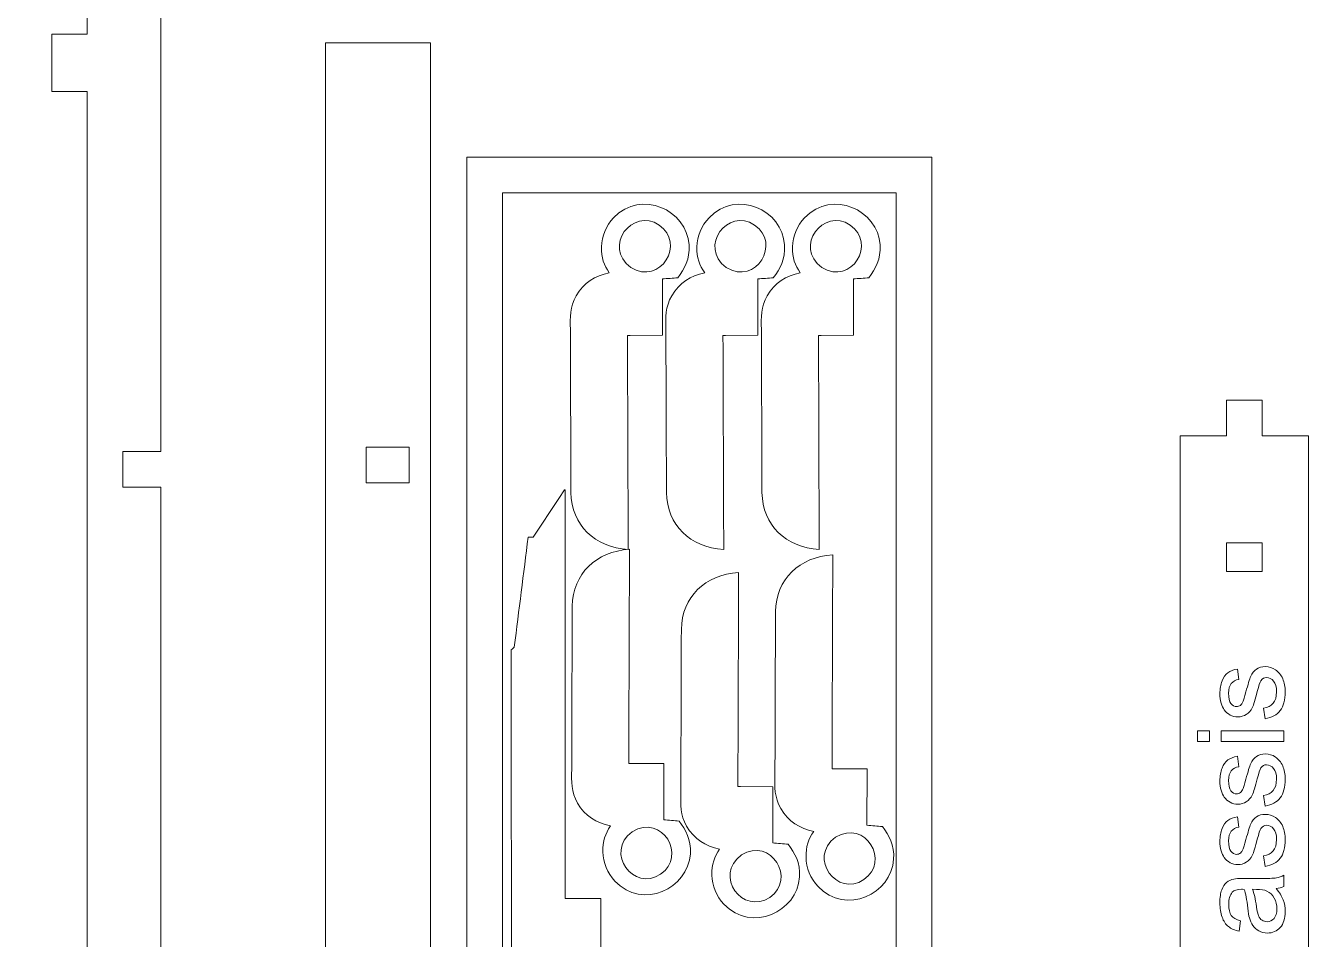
# Model space of a CAD drawing. Header units: centimetres. Extents: x -34.7 to 34.7, y -39.5 to 39.5.
# Drawn here: x -23.66 to -12.89, y 25.18 to 32.84 of the extents above; entities that cross this region are included whole.
import ezdxf

# ---------------------------------------------------------------- set-up
doc = ezdxf.new("R2010")
doc.units = ezdxf.units.CM
doc.header["$MEASUREMENT"] = 0
doc.layers.add('Camada 1', color=7, linetype='Continuous')

msp = doc.modelspace()

# ---------------------------------------------------------------- linework, layer by layer
at = {"layer": 'Camada 1', "color": 5, "lineweight": 9}
msp.add_open_spline([(-34.66849, -39.45036), (-34.66849, -39.45036), (-34.66849, 39.45036), (-34.66849, 39.45036), (-34.66849, 39.45036), (-34.66849, 39.45036), (34.66849, 39.45036), (34.66849, 39.45036), (34.66849, 39.45036), (34.66849, 39.45036), (34.66849, -39.45036), (34.66849, -39.45036), (34.66849, -39.45036), (34.66849, -39.45036), (-34.66849, -39.45036), (-34.66849, -39.45036)], degree=3, knots=[0, 0, 0, 0, 0.2, 0.2, 0.2, 0.2, 0.4, 0.4, 0.4, 0.4, 0.6, 0.6, 0.6, 0.6, 1, 1, 1, 1], dxfattribs=at)
at = {"layer": 'Camada 1', "color": 3, "lineweight": 9}
for points, knots in [([(-22.5264, 20.95749), (-22.56705, 20.91681), (-22.60769, 20.87613), (-22.64834, 20.83545), (-22.64834, 20.83545), (-22.57787, 20.76503), (-22.50739, 20.69463), (-22.43692, 20.62421), (-22.43692, 20.62421), (-22.52141, 20.53965), (-22.6059, 20.45508), (-22.69038, 20.37052), (-22.69038, 20.37052), (-22.76086, 20.44092), (-22.83133, 20.51133), (-22.9018, 20.58174), (-22.9018, 20.58174), (-22.98185, 20.50162), (-23.06189, 20.42152), (-23.14193, 20.34139), (-23.14193, 20.34139), (-23.14188, 20.60972), (-23.14182, 20.87805), (-23.14176, 21.14638), (-23.14176, 21.14638), (-23.24201, 21.14638), (-23.34225, 21.14638), (-23.4425, 21.14638), (-23.4425, 21.14638), (-23.4425, 21.30576), (-23.4425, 21.46515), (-23.4425, 21.62455), (-23.4425, 21.62455), (-23.34225, 21.62455), (-23.24201, 21.62455), (-23.14176, 21.62455), (-23.14176, 21.62455), (-23.14174, 25.17808), (-23.14171, 28.73163), (-23.14168, 32.28515), (-23.14168, 32.28515), (-23.24106, 32.28514), (-23.34045, 32.28514), (-23.43983, 32.28512), (-23.43983, 32.28512), (-23.43986, 32.44452), (-23.43989, 32.60389), (-23.43992, 32.76328), (-23.43992, 32.76328), (-23.34054, 32.76329), (-23.24115, 32.76331), (-23.14177, 32.76332), (-23.14177, 32.76332), (-23.14181, 32.99394), (-23.14184, 33.22455), (-23.14188, 33.45517), (-23.14188, 33.45517), (-23.1041, 33.45517), (-23.06632, 33.45517), (-23.02855, 33.45517), (-23.02855, 33.45517), (-22.9863, 33.41288), (-22.94406, 33.37061), (-22.90182, 33.32832), (-22.90182, 33.32832), (-22.83142, 33.39865), (-22.761, 33.46899), (-22.6906, 33.53932), (-22.6906, 33.53932), (-22.60612, 33.45475), (-22.52162, 33.37019), (-22.43714, 33.28561), (-22.43714, 33.28561), (-22.50754, 33.21528), (-22.57794, 33.14495), (-22.64834, 33.0746), (-22.64834, 33.0746), (-22.60769, 33.03392), (-22.56707, 32.99324), (-22.52642, 32.95257), (-22.52642, 32.95257), (-22.52642, 31.72484), (-22.52642, 30.49714), (-22.52642, 29.26943), (-22.52642, 29.26943), (-22.63195, 29.26943), (-22.73747, 29.26943), (-22.84301, 29.26943), (-22.84301, 29.26943), (-22.84301, 29.16981), (-22.84301, 29.07019), (-22.84301, 28.97057), (-22.84301, 28.97057), (-22.73747, 28.97057), (-22.63195, 28.97057), (-22.52642, 28.97057), (-22.52642, 28.97057), (-22.52642, 27.59958), (-22.5264, 26.22861), (-22.5264, 24.85763), (-22.5264, 24.85763), (-22.63194, 24.85763), (-22.73747, 24.85763), (-22.84301, 24.85763), (-22.84301, 24.85763), (-22.84301, 24.75801), (-22.84301, 24.65839), (-22.84301, 24.55877), (-22.84301, 24.55877), (-22.73747, 24.55877), (-22.63194, 24.55877), (-22.5264, 24.55877), (-22.5264, 24.55877), (-22.5264, 23.35834), (-22.5264, 22.15792), (-22.5264, 20.95749)], [0, 0, 0, 0, 0.03333333, 0.03333333, 0.03333333, 0.03333333, 0.06666667, 0.06666667, 0.06666667, 0.06666667, 0.1, 0.1, 0.1, 0.1, 0.13333333, 0.13333333, 0.13333333, 0.13333333, 0.16666667, 0.16666667, 0.16666667, 0.16666667, 0.2, 0.2, 0.2, 0.2, 0.23333333, 0.23333333, 0.23333333, 0.23333333, 0.26666667, 0.26666667, 0.26666667, 0.26666667, 0.3, 0.3, 0.3, 0.3, 0.33333333, 0.33333333, 0.33333333, 0.33333333, 0.36666667, 0.36666667, 0.36666667, 0.36666667, 0.4, 0.4, 0.4, 0.4, 0.43333333, 0.43333333, 0.43333333, 0.43333333, 0.46666667, 0.46666667, 0.46666667, 0.46666667, 0.5, 0.5, 0.5, 0.5, 0.53333333, 0.53333333, 0.53333333, 0.53333333, 0.56666667, 0.56666667, 0.56666667, 0.56666667, 0.6, 0.6, 0.6, 0.6, 0.63333333, 0.63333333, 0.63333333, 0.63333333, 0.66666667, 0.66666667, 0.66666667, 0.66666667, 0.7, 0.7, 0.7, 0.7, 0.73333333, 0.73333333, 0.73333333, 0.73333333, 0.76666667, 0.76666667, 0.76666667, 0.76666667, 0.8, 0.8, 0.8, 0.8, 0.83333333, 0.83333333, 0.83333333, 0.83333333, 0.86666667, 0.86666667, 0.86666667, 0.86666667, 0.9, 0.9, 0.9, 0.9, 0.93333333, 0.93333333, 0.93333333, 0.93333333, 1, 1, 1, 1]), ([(-20.26675, 32.69257), (-20.55942, 32.69257), (-20.85211, 32.69257), (-21.14478, 32.69257), (-21.14478, 32.69257), (-21.14477, 28.84169), (-21.14477, 24.99081), (-21.14476, 21.13993), (-21.14476, 21.13993), (-20.85208, 21.13993), (-20.55942, 21.13994), (-20.26675, 21.13994), (-20.26675, 21.13994), (-20.26675, 24.99081), (-20.26675, 28.8417), (-20.26675, 32.69257)], [0, 0, 0, 0, 0.2, 0.2, 0.2, 0.2, 0.4, 0.4, 0.4, 0.4, 0.6, 0.6, 0.6, 0.6, 1, 1, 1, 1]), ([(-19.96308, 31.73454), (-19.96308, 31.73454), (-19.96308, 20.13967), (-19.96308, 20.13967), (-19.96308, 20.13967), (-19.96308, 20.13967), (-16.06758, 20.13967), (-16.06758, 20.13967), (-16.06758, 20.13967), (-16.06758, 20.13967), (-16.06758, 31.73454), (-16.06758, 31.73454), (-16.06758, 31.73454), (-16.06758, 31.73454), (-19.96308, 31.73454), (-19.96308, 31.73454)], [0, 0, 0, 0, 0.2, 0.2, 0.2, 0.2, 0.4, 0.4, 0.4, 0.4, 0.6, 0.6, 0.6, 0.6, 1, 1, 1, 1]), ([(-19.66421, 31.43569), (-19.66421, 31.43569), (-19.66421, 20.43854), (-19.66421, 20.43854), (-19.66421, 20.43854), (-19.66421, 20.43854), (-16.36644, 20.43854), (-16.36644, 20.43854), (-16.36644, 20.43854), (-16.36644, 20.43854), (-16.36644, 31.43569), (-16.36644, 31.43569), (-16.36644, 31.43569), (-16.36644, 31.43569), (-19.66421, 31.43569), (-19.66421, 31.43569)], [0, 0, 0, 0, 0.2, 0.2, 0.2, 0.2, 0.4, 0.4, 0.4, 0.4, 0.6, 0.6, 0.6, 0.6, 1, 1, 1, 1]), ([(-12.91192, 29.39927), (-12.91192, 26.87903), (-12.91192, 24.35879), (-12.91192, 21.83855), (-12.91192, 21.83855), (-13.04098, 21.83855), (-13.17001, 21.83855), (-13.29906, 21.83855), (-13.29906, 21.83855), (-13.29906, 21.73853), (-13.29906, 21.63853), (-13.29906, 21.53852), (-13.29906, 21.53852), (-13.39908, 21.53852), (-13.49909, 21.53852), (-13.5991, 21.53852), (-13.5991, 21.53852), (-13.5991, 21.63853), (-13.5991, 21.73853), (-13.5991, 21.83855), (-13.5991, 21.83855), (-13.72815, 21.83855), (-13.85719, 21.83855), (-13.98624, 21.83855), (-13.98624, 21.83855), (-13.98624, 24.35879), (-13.98624, 26.87903), (-13.98624, 29.39927), (-13.98624, 29.39927), (-13.85719, 29.39927), (-13.72815, 29.39927), (-13.5991, 29.39927), (-13.5991, 29.39927), (-13.5991, 29.49928), (-13.5991, 29.59929), (-13.5991, 29.69932), (-13.5991, 29.69932), (-13.49909, 29.69932), (-13.39908, 29.69932), (-13.29906, 29.69932), (-13.29906, 29.69932), (-13.29906, 29.59929), (-13.29906, 29.49928), (-13.29906, 29.39927), (-13.29906, 29.39927), (-13.17001, 29.39927), (-13.04098, 29.39927), (-12.91192, 29.39927)], [0, 0, 0, 0, 0.07692308, 0.07692308, 0.07692308, 0.07692308, 0.15384615, 0.15384615, 0.15384615, 0.15384615, 0.23076923, 0.23076923, 0.23076923, 0.23076923, 0.30769231, 0.30769231, 0.30769231, 0.30769231, 0.38461538, 0.38461538, 0.38461538, 0.38461538, 0.46153846, 0.46153846, 0.46153846, 0.46153846, 0.53846154, 0.53846154, 0.53846154, 0.53846154, 0.61538462, 0.61538462, 0.61538462, 0.61538462, 0.69230769, 0.69230769, 0.69230769, 0.69230769, 0.76923077, 0.76923077, 0.76923077, 0.76923077, 0.84615385, 0.84615385, 0.84615385, 0.84615385, 1, 1, 1, 1])]:
    msp.add_open_spline(points, degree=3, knots=knots, dxfattribs=at)
at = {"layer": 'Camada 1', "color": 2, "lineweight": 9}
for points, knots in [([(-18.32302, 30.24249), (-18.32302, 30.24249), (-18.59487, 30.24151), (-18.59487, 30.24151), (-18.59487, 30.24151), (-18.59487, 30.24151), (-18.60145, 30.24139), (-18.60145, 30.24139), (-18.60145, 30.24139), (-18.60145, 30.24139), (-18.60145, 30.24149), (-18.60145, 30.24149), (-18.60145, 30.24149), (-18.60145, 30.24149), (-18.61637, 30.24145), (-18.61637, 30.24145), (-18.61637, 30.24145), (-18.6143, 29.64378), (-18.61222, 29.0461), (-18.61016, 28.44844), (-18.61016, 28.44844), (-18.89249, 28.46598), (-19.08459, 28.65389), (-19.08995, 28.92494), (-19.08995, 28.92494), (-19.09152, 29.38072), (-19.0931, 29.83655), (-19.09468, 30.29234), (-19.09468, 30.29234), (-19.0968, 30.39438), (-19.10018, 30.47826), (-19.04569, 30.57342), (-19.04569, 30.57342), (-18.98203, 30.68456), (-18.88795, 30.73907), (-18.76936, 30.76549), (-18.76936, 30.76549), (-18.81285, 30.8297), (-18.83691, 30.89221), (-18.83434, 30.98273), (-18.83434, 30.98273), (-18.83183, 31.07155), (-18.79754, 31.15928), (-18.73277, 31.22705), (-18.73277, 31.22705), (-18.49939, 31.47119), (-18.1188, 31.2908), (-18.10046, 30.99894), (-18.10046, 30.99894), (-18.09292, 30.87842), (-18.13831, 30.79897), (-18.19486, 30.72462), (-18.19486, 30.72462), (-18.23376, 30.72109), (-18.28461, 30.71753), (-18.3235, 30.714), (-18.3235, 30.714), (-18.3235, 30.714), (-18.32302, 30.24681), (-18.32302, 30.24681), (-18.32302, 30.24681), (-18.32302, 30.24681), (-18.32302, 30.24249), (-18.32302, 30.24249)], [0, 0, 0, 0, 0.05882353, 0.05882353, 0.05882353, 0.05882353, 0.11764706, 0.11764706, 0.11764706, 0.11764706, 0.17647059, 0.17647059, 0.17647059, 0.17647059, 0.23529412, 0.23529412, 0.23529412, 0.23529412, 0.29411765, 0.29411765, 0.29411765, 0.29411765, 0.35294118, 0.35294118, 0.35294118, 0.35294118, 0.41176471, 0.41176471, 0.41176471, 0.41176471, 0.47058824, 0.47058824, 0.47058824, 0.47058824, 0.52941176, 0.52941176, 0.52941176, 0.52941176, 0.58823529, 0.58823529, 0.58823529, 0.58823529, 0.64705882, 0.64705882, 0.64705882, 0.64705882, 0.70588235, 0.70588235, 0.70588235, 0.70588235, 0.76470588, 0.76470588, 0.76470588, 0.76470588, 0.82352941, 0.82352941, 0.82352941, 0.82352941, 0.88235294, 0.88235294, 0.88235294, 0.88235294, 1, 1, 1, 1]), ([(-17.52295, 30.24249), (-17.52295, 30.24249), (-17.7948, 30.24151), (-17.7948, 30.24151), (-17.7948, 30.24151), (-17.7948, 30.24151), (-17.80139, 30.24139), (-17.80139, 30.24139), (-17.80139, 30.24139), (-17.80139, 30.24139), (-17.80139, 30.24149), (-17.80139, 30.24149), (-17.80139, 30.24149), (-17.80139, 30.24149), (-17.8163, 30.24145), (-17.8163, 30.24145), (-17.8163, 30.24145), (-17.81423, 29.64378), (-17.81216, 29.0461), (-17.8101, 28.44844), (-17.8101, 28.44844), (-18.09243, 28.46598), (-18.28453, 28.65389), (-18.28988, 28.92494), (-18.28988, 28.92494), (-18.29146, 29.38072), (-18.29304, 29.83655), (-18.29462, 30.29234), (-18.29462, 30.29234), (-18.29673, 30.39438), (-18.30012, 30.47826), (-18.24563, 30.57342), (-18.24563, 30.57342), (-18.18197, 30.68456), (-18.08788, 30.73907), (-17.96929, 30.76549), (-17.96929, 30.76549), (-18.01278, 30.8297), (-18.03685, 30.89221), (-18.03428, 30.98273), (-18.03428, 30.98273), (-18.03177, 31.07155), (-17.99747, 31.15928), (-17.9327, 31.22705), (-17.9327, 31.22705), (-17.69933, 31.47119), (-17.31873, 31.2908), (-17.3004, 30.99894), (-17.3004, 30.99894), (-17.29285, 30.87842), (-17.33824, 30.79897), (-17.39479, 30.72462), (-17.39479, 30.72462), (-17.43369, 30.72109), (-17.48455, 30.71753), (-17.52343, 30.714), (-17.52343, 30.714), (-17.52343, 30.714), (-17.52295, 30.24681), (-17.52295, 30.24681), (-17.52295, 30.24681), (-17.52295, 30.24681), (-17.52295, 30.24249), (-17.52295, 30.24249)], [0, 0, 0, 0, 0.05882353, 0.05882353, 0.05882353, 0.05882353, 0.11764706, 0.11764706, 0.11764706, 0.11764706, 0.17647059, 0.17647059, 0.17647059, 0.17647059, 0.23529412, 0.23529412, 0.23529412, 0.23529412, 0.29411765, 0.29411765, 0.29411765, 0.29411765, 0.35294118, 0.35294118, 0.35294118, 0.35294118, 0.41176471, 0.41176471, 0.41176471, 0.41176471, 0.47058824, 0.47058824, 0.47058824, 0.47058824, 0.52941176, 0.52941176, 0.52941176, 0.52941176, 0.58823529, 0.58823529, 0.58823529, 0.58823529, 0.64705882, 0.64705882, 0.64705882, 0.64705882, 0.70588235, 0.70588235, 0.70588235, 0.70588235, 0.76470588, 0.76470588, 0.76470588, 0.76470588, 0.82352941, 0.82352941, 0.82352941, 0.82352941, 0.88235294, 0.88235294, 0.88235294, 0.88235294, 1, 1, 1, 1]), ([(-16.72289, 30.24249), (-16.72289, 30.24249), (-16.99474, 30.24151), (-16.99474, 30.24151), (-16.99474, 30.24151), (-16.99474, 30.24151), (-17.00133, 30.24139), (-17.00133, 30.24139), (-17.00133, 30.24139), (-17.00133, 30.24139), (-17.00133, 30.24149), (-17.00133, 30.24149), (-17.00133, 30.24149), (-17.00133, 30.24149), (-17.01623, 30.24145), (-17.01623, 30.24145), (-17.01623, 30.24145), (-17.01417, 29.64378), (-17.0121, 29.0461), (-17.01003, 28.44844), (-17.01003, 28.44844), (-17.29237, 28.46598), (-17.48446, 28.65389), (-17.48981, 28.92494), (-17.48981, 28.92494), (-17.49139, 29.38072), (-17.49297, 29.83655), (-17.49455, 30.29234), (-17.49455, 30.29234), (-17.49667, 30.39438), (-17.50005, 30.47826), (-17.44556, 30.57342), (-17.44556, 30.57342), (-17.38191, 30.68456), (-17.28782, 30.73907), (-17.16923, 30.76549), (-17.16923, 30.76549), (-17.21272, 30.8297), (-17.23678, 30.89221), (-17.23422, 30.98273), (-17.23422, 30.98273), (-17.2317, 31.07155), (-17.19741, 31.15928), (-17.13263, 31.22705), (-17.13263, 31.22705), (-16.89926, 31.47119), (-16.51867, 31.2908), (-16.50033, 30.99894), (-16.50033, 30.99894), (-16.49278, 30.87842), (-16.53818, 30.79897), (-16.59472, 30.72462), (-16.59472, 30.72462), (-16.63363, 30.72109), (-16.68448, 30.71753), (-16.72337, 30.714), (-16.72337, 30.714), (-16.72337, 30.714), (-16.72289, 30.24681), (-16.72289, 30.24681), (-16.72289, 30.24681), (-16.72289, 30.24681), (-16.72289, 30.24249), (-16.72289, 30.24249)], [0, 0, 0, 0, 0.05882353, 0.05882353, 0.05882353, 0.05882353, 0.11764706, 0.11764706, 0.11764706, 0.11764706, 0.17647059, 0.17647059, 0.17647059, 0.17647059, 0.23529412, 0.23529412, 0.23529412, 0.23529412, 0.29411765, 0.29411765, 0.29411765, 0.29411765, 0.35294118, 0.35294118, 0.35294118, 0.35294118, 0.41176471, 0.41176471, 0.41176471, 0.41176471, 0.47058824, 0.47058824, 0.47058824, 0.47058824, 0.52941176, 0.52941176, 0.52941176, 0.52941176, 0.58823529, 0.58823529, 0.58823529, 0.58823529, 0.64705882, 0.64705882, 0.64705882, 0.64705882, 0.70588235, 0.70588235, 0.70588235, 0.70588235, 0.76470588, 0.76470588, 0.76470588, 0.76470588, 0.82352941, 0.82352941, 0.82352941, 0.82352941, 0.88235294, 0.88235294, 0.88235294, 0.88235294, 1, 1, 1, 1]), ([(-19.13885, 20.90815), (-19.22767, 21.04039), (-19.31648, 21.17263), (-19.40529, 21.30487), (-19.40529, 21.30487), (-19.41962, 21.30487), (-19.43394, 21.30487), (-19.44826, 21.30487), (-19.44826, 21.30487), (-19.48706, 21.61193), (-19.52582, 21.91898), (-19.56459, 22.22603), (-19.56459, 22.22603), (-19.57256, 22.23371), (-19.58053, 22.24139), (-19.58849, 22.24907), (-19.58849, 22.24907), (-19.58889, 24.0357), (-19.58926, 25.82234), (-19.58963, 27.60897), (-19.58963, 27.60897), (-19.58133, 27.61645), (-19.57302, 27.6239), (-19.56472, 27.63138), (-19.56472, 27.63138), (-19.52593, 27.93846), (-19.48715, 28.24553), (-19.44835, 28.5526), (-19.44835, 28.5526), (-19.43399, 28.5526), (-19.41965, 28.5526), (-19.40529, 28.5526), (-19.40529, 28.5526), (-19.3179, 28.68469), (-19.23051, 28.81678), (-19.14312, 28.94888), (-19.14312, 28.94888), (-19.14168, 28.94888), (-19.14027, 28.94888), (-19.13883, 28.94888), (-19.13883, 28.94888), (-19.13883, 27.80798), (-19.13883, 26.66709), (-19.13883, 25.52621), (-19.13883, 25.52621), (-19.03921, 25.52621), (-18.93959, 25.52621), (-18.83997, 25.52621), (-18.83997, 25.52621), (-18.83997, 25.12774), (-18.83997, 24.72927), (-18.83997, 24.33079), (-18.83997, 24.33079), (-18.93959, 24.33079), (-19.03923, 24.33081), (-19.13885, 24.33081), (-19.13885, 24.33081), (-19.13885, 23.18992), (-19.13885, 22.04904), (-19.13885, 20.90815)], [0, 0, 0, 0, 0.0625, 0.0625, 0.0625, 0.0625, 0.125, 0.125, 0.125, 0.125, 0.1875, 0.1875, 0.1875, 0.1875, 0.25, 0.25, 0.25, 0.25, 0.3125, 0.3125, 0.3125, 0.3125, 0.375, 0.375, 0.375, 0.375, 0.4375, 0.4375, 0.4375, 0.4375, 0.5, 0.5, 0.5, 0.5, 0.5625, 0.5625, 0.5625, 0.5625, 0.625, 0.625, 0.625, 0.625, 0.6875, 0.6875, 0.6875, 0.6875, 0.75, 0.75, 0.75, 0.75, 0.8125, 0.8125, 0.8125, 0.8125, 0.875, 0.875, 0.875, 0.875, 1, 1, 1, 1]), ([(-18.31222, 26.6556), (-18.31222, 26.6556), (-18.58407, 26.65658), (-18.58407, 26.65658), (-18.58407, 26.65658), (-18.58407, 26.65658), (-18.59066, 26.6567), (-18.59066, 26.6567), (-18.59066, 26.6567), (-18.59066, 26.6567), (-18.59066, 26.65659), (-18.59066, 26.65659), (-18.59066, 26.65659), (-18.59066, 26.65659), (-18.60556, 26.65663), (-18.60556, 26.65663), (-18.60556, 26.65663), (-18.60349, 27.25431), (-18.60143, 27.85198), (-18.59935, 28.44964), (-18.59935, 28.44964), (-18.88168, 28.4321), (-19.07379, 28.24419), (-19.07914, 27.97314), (-19.07914, 27.97314), (-19.08072, 27.51736), (-19.0823, 27.06155), (-19.08387, 26.60575), (-19.08387, 26.60575), (-19.08599, 26.5037), (-19.08938, 26.41983), (-19.03488, 26.32467), (-19.03488, 26.32467), (-18.97123, 26.21352), (-18.87715, 26.15901), (-18.75855, 26.13259), (-18.75855, 26.13259), (-18.80205, 26.06838), (-18.82611, 26.00587), (-18.82354, 25.91535), (-18.82354, 25.91535), (-18.82103, 25.82653), (-18.78673, 25.73881), (-18.72196, 25.67104), (-18.72196, 25.67104), (-18.48858, 25.4269), (-18.108, 25.60728), (-18.08965, 25.89914), (-18.08965, 25.89914), (-18.08211, 26.01967), (-18.12751, 26.09911), (-18.18405, 26.17347), (-18.18405, 26.17347), (-18.22295, 26.17699), (-18.2738, 26.18055), (-18.31269, 26.18408), (-18.31269, 26.18408), (-18.31269, 26.18408), (-18.31222, 26.65127), (-18.31222, 26.65127), (-18.31222, 26.65127), (-18.31222, 26.65127), (-18.31222, 26.6556), (-18.31222, 26.6556)], [0, 0, 0, 0, 0.05882353, 0.05882353, 0.05882353, 0.05882353, 0.11764706, 0.11764706, 0.11764706, 0.11764706, 0.17647059, 0.17647059, 0.17647059, 0.17647059, 0.23529412, 0.23529412, 0.23529412, 0.23529412, 0.29411765, 0.29411765, 0.29411765, 0.29411765, 0.35294118, 0.35294118, 0.35294118, 0.35294118, 0.41176471, 0.41176471, 0.41176471, 0.41176471, 0.47058824, 0.47058824, 0.47058824, 0.47058824, 0.52941176, 0.52941176, 0.52941176, 0.52941176, 0.58823529, 0.58823529, 0.58823529, 0.58823529, 0.64705882, 0.64705882, 0.64705882, 0.64705882, 0.70588235, 0.70588235, 0.70588235, 0.70588235, 0.76470588, 0.76470588, 0.76470588, 0.76470588, 0.82352941, 0.82352941, 0.82352941, 0.82352941, 0.88235294, 0.88235294, 0.88235294, 0.88235294, 1, 1, 1, 1]), ([(-16.60943, 26.60998), (-16.60943, 26.60998), (-16.88129, 26.61095), (-16.88129, 26.61095), (-16.88129, 26.61095), (-16.88129, 26.61095), (-16.88787, 26.61108), (-16.88787, 26.61108), (-16.88787, 26.61108), (-16.88787, 26.61108), (-16.88787, 26.61097), (-16.88787, 26.61097), (-16.88787, 26.61097), (-16.88787, 26.61097), (-16.90277, 26.61101), (-16.90277, 26.61101), (-16.90277, 26.61101), (-16.90071, 27.20869), (-16.89864, 27.80636), (-16.89657, 28.40402), (-16.89657, 28.40402), (-17.17891, 28.38648), (-17.371, 28.19857), (-17.37636, 27.92752), (-17.37636, 27.92752), (-17.37793, 27.47174), (-17.37951, 27.01592), (-17.38109, 26.56013), (-17.38109, 26.56013), (-17.38321, 26.45808), (-17.3866, 26.3742), (-17.3321, 26.27905), (-17.3321, 26.27905), (-17.26845, 26.1679), (-17.17436, 26.11339), (-17.05577, 26.08697), (-17.05577, 26.08697), (-17.09926, 26.02276), (-17.12332, 25.96025), (-17.12076, 25.86973), (-17.12076, 25.86973), (-17.11824, 25.78091), (-17.08395, 25.69319), (-17.01918, 25.62541), (-17.01918, 25.62541), (-16.7858, 25.38127), (-16.40521, 25.56166), (-16.38687, 25.85352), (-16.38687, 25.85352), (-16.37933, 25.97404), (-16.42472, 26.05349), (-16.48127, 26.12784), (-16.48127, 26.12784), (-16.52017, 26.13137), (-16.57102, 26.13493), (-16.60991, 26.13846), (-16.60991, 26.13846), (-16.60991, 26.13846), (-16.60943, 26.60565), (-16.60943, 26.60565), (-16.60943, 26.60565), (-16.60943, 26.60565), (-16.60943, 26.60998), (-16.60943, 26.60998)], [0, 0, 0, 0, 0.05882353, 0.05882353, 0.05882353, 0.05882353, 0.11764706, 0.11764706, 0.11764706, 0.11764706, 0.17647059, 0.17647059, 0.17647059, 0.17647059, 0.23529412, 0.23529412, 0.23529412, 0.23529412, 0.29411765, 0.29411765, 0.29411765, 0.29411765, 0.35294118, 0.35294118, 0.35294118, 0.35294118, 0.41176471, 0.41176471, 0.41176471, 0.41176471, 0.47058824, 0.47058824, 0.47058824, 0.47058824, 0.52941176, 0.52941176, 0.52941176, 0.52941176, 0.58823529, 0.58823529, 0.58823529, 0.58823529, 0.64705882, 0.64705882, 0.64705882, 0.64705882, 0.70588235, 0.70588235, 0.70588235, 0.70588235, 0.76470588, 0.76470588, 0.76470588, 0.76470588, 0.82352941, 0.82352941, 0.82352941, 0.82352941, 0.88235294, 0.88235294, 0.88235294, 0.88235294, 1, 1, 1, 1]), ([(-17.39809, 26.4617), (-17.39809, 26.4617), (-17.66994, 26.46268), (-17.66994, 26.46268), (-17.66994, 26.46268), (-17.66994, 26.46268), (-17.67652, 26.4628), (-17.67652, 26.4628), (-17.67652, 26.4628), (-17.67652, 26.4628), (-17.67652, 26.46269), (-17.67652, 26.46269), (-17.67652, 26.46269), (-17.67652, 26.46269), (-17.69144, 26.46273), (-17.69144, 26.46273), (-17.69144, 26.46273), (-17.68937, 27.06041), (-17.6873, 27.65808), (-17.68523, 28.25575), (-17.68523, 28.25575), (-17.96756, 28.2382), (-18.15966, 28.0503), (-18.16502, 27.77924), (-18.16502, 27.77924), (-18.1666, 27.32346), (-18.16817, 26.86764), (-18.16975, 26.41185), (-18.16975, 26.41185), (-18.17187, 26.3098), (-18.17526, 26.22592), (-18.12076, 26.13076), (-18.12076, 26.13076), (-18.0571, 26.01963), (-17.96302, 25.96511), (-17.84443, 25.93869), (-17.84443, 25.93869), (-17.88793, 25.87449), (-17.91199, 25.81197), (-17.90941, 25.72146), (-17.90941, 25.72146), (-17.90691, 25.63263), (-17.87261, 25.5449), (-17.80784, 25.47714), (-17.80784, 25.47714), (-17.57446, 25.233), (-17.19387, 25.41338), (-17.17553, 25.70524), (-17.17553, 25.70524), (-17.16799, 25.82577), (-17.21338, 25.90521), (-17.26993, 25.97957), (-17.26993, 25.97957), (-17.30883, 25.9831), (-17.35968, 25.98665), (-17.39857, 25.99018), (-17.39857, 25.99018), (-17.39857, 25.99018), (-17.39809, 26.45737), (-17.39809, 26.45737), (-17.39809, 26.45737), (-17.39809, 26.45737), (-17.39809, 26.4617), (-17.39809, 26.4617)], [0, 0, 0, 0, 0.05882353, 0.05882353, 0.05882353, 0.05882353, 0.11764706, 0.11764706, 0.11764706, 0.11764706, 0.17647059, 0.17647059, 0.17647059, 0.17647059, 0.23529412, 0.23529412, 0.23529412, 0.23529412, 0.29411765, 0.29411765, 0.29411765, 0.29411765, 0.35294118, 0.35294118, 0.35294118, 0.35294118, 0.41176471, 0.41176471, 0.41176471, 0.41176471, 0.47058824, 0.47058824, 0.47058824, 0.47058824, 0.52941176, 0.52941176, 0.52941176, 0.52941176, 0.58823529, 0.58823529, 0.58823529, 0.58823529, 0.64705882, 0.64705882, 0.64705882, 0.64705882, 0.70588235, 0.70588235, 0.70588235, 0.70588235, 0.76470588, 0.76470588, 0.76470588, 0.76470588, 0.82352941, 0.82352941, 0.82352941, 0.82352941, 0.88235294, 0.88235294, 0.88235294, 0.88235294, 1, 1, 1, 1])]:
    msp.add_open_spline(points, degree=3, knots=knots, dxfattribs=at)
at = {"layer": 'Camada 1', "lineweight": 9}
for points, knots in [([(-18.58874, 30.81013), (-18.33849, 30.6565), (-18.12713, 31.0143), (-18.35152, 31.16583), (-18.35152, 31.16583), (-18.57492, 31.31669), (-18.82575, 30.98558), (-18.58874, 30.81013)], [0, 0, 0, 0, 0.33333333, 0.33333333, 0.33333333, 0.33333333, 1, 1, 1, 1]), ([(-17.78868, 30.81013), (-17.53843, 30.6565), (-17.32706, 31.0143), (-17.55145, 31.16583), (-17.55145, 31.16583), (-17.77486, 31.31669), (-18.02569, 30.98558), (-17.78868, 30.81013)], [0, 0, 0, 0, 0.33333333, 0.33333333, 0.33333333, 0.33333333, 1, 1, 1, 1]), ([(-16.98862, 30.81013), (-16.73837, 30.6565), (-16.52699, 31.0143), (-16.75138, 31.16583), (-16.75138, 31.16583), (-16.9748, 31.31669), (-17.22563, 30.98558), (-16.98862, 30.81013)], [0, 0, 0, 0, 0.33333333, 0.33333333, 0.33333333, 0.33333333, 1, 1, 1, 1]), ([(-20.44592, 29.3064), (-20.44592, 29.20678), (-20.44592, 29.10717), (-20.44592, 29.00755), (-20.44592, 29.00755), (-20.56547, 29.00755), (-20.68501, 29.00755), (-20.80455, 29.00755), (-20.80455, 29.00755), (-20.80455, 29.10717), (-20.80455, 29.20678), (-20.80455, 29.3064), (-20.80455, 29.3064), (-20.68501, 29.3064), (-20.56547, 29.3064), (-20.44592, 29.3064)], [0, 0, 0, 0, 0.2, 0.2, 0.2, 0.2, 0.4, 0.4, 0.4, 0.4, 0.6, 0.6, 0.6, 0.6, 1, 1, 1, 1]), ([(-13.30078, 28.50288), (-13.30078, 28.42315), (-13.30078, 28.34343), (-13.30078, 28.26371), (-13.30078, 28.26371), (-13.40038, 28.26371), (-13.49998, 28.26371), (-13.59957, 28.26371), (-13.59957, 28.26371), (-13.59957, 28.34342), (-13.59957, 28.42315), (-13.59957, 28.50286), (-13.59957, 28.50286), (-13.49997, 28.50286), (-13.40038, 28.50288), (-13.30078, 28.50288)], [0, 0, 0, 0, 0.2, 0.2, 0.2, 0.2, 0.4, 0.4, 0.4, 0.4, 0.6, 0.6, 0.6, 0.6, 1, 1, 1, 1]), ([(-18.5762, 26.08424), (-18.32595, 26.23787), (-18.11458, 25.88006), (-18.33897, 25.72854), (-18.33897, 25.72854), (-18.56238, 25.57768), (-18.81321, 25.90879), (-18.5762, 26.08424)], [0, 0, 0, 0, 0.33333333, 0.33333333, 0.33333333, 0.33333333, 1, 1, 1, 1]), ([(-16.87341, 26.03861), (-16.62317, 26.19225), (-16.4118, 25.83444), (-16.63619, 25.68291), (-16.63619, 25.68291), (-16.8596, 25.53206), (-17.11043, 25.86317), (-16.87341, 26.03861)], [0, 0, 0, 0, 0.33333333, 0.33333333, 0.33333333, 0.33333333, 1, 1, 1, 1]), ([(-17.66207, 25.89034), (-17.41183, 26.04397), (-17.20046, 25.68616), (-17.42485, 25.53464), (-17.42485, 25.53464), (-17.64825, 25.38378), (-17.89909, 25.71489), (-17.66207, 25.89034)], [0, 0, 0, 0, 0.33333333, 0.33333333, 0.33333333, 0.33333333, 1, 1, 1, 1])]:
    msp.add_open_spline(points, degree=3, knots=knots, dxfattribs=at)
at = {"layer": 'Camada 1', "color": 1, "lineweight": 9}
for points, knots in [([(-13.28841, 27.11885), (-13.25315, 27.12373), (-13.22616, 27.13756), (-13.20726, 27.16017), (-13.20726, 27.16017), (-13.18854, 27.18278), (-13.1791, 27.2145), (-13.1791, 27.25498), (-13.1791, 27.25498), (-13.1791, 27.29597), (-13.18736, 27.32633), (-13.20406, 27.34624), (-13.20406, 27.34624), (-13.22059, 27.36599), (-13.24016, 27.37593), (-13.2626, 27.37593), (-13.2626, 27.37593), (-13.28267, 27.37593), (-13.29852, 27.36699), (-13.31, 27.34928), (-13.31, 27.34928), (-13.31793, 27.33679), (-13.32788, 27.30643), (-13.34019, 27.25819), (-13.34019, 27.25819), (-13.35656, 27.19307), (-13.37073, 27.14803), (-13.3827, 27.12272), (-13.3827, 27.12272), (-13.39486, 27.09759), (-13.41138, 27.07852), (-13.43264, 27.06554), (-13.43264, 27.06554), (-13.45373, 27.05255), (-13.47717, 27.04597), (-13.50282, 27.04597), (-13.50282, 27.04597), (-13.52626, 27.04597), (-13.54786, 27.05136), (-13.56777, 27.06199), (-13.56777, 27.06199), (-13.58767, 27.07279), (-13.6042, 27.0873), (-13.61736, 27.10569), (-13.61736, 27.10569), (-13.62748, 27.11951), (-13.63609, 27.13842), (-13.64317, 27.16219), (-13.64317, 27.16219), (-13.65026, 27.18615), (-13.6538, 27.21162), (-13.6538, 27.23896), (-13.6538, 27.23896), (-13.6538, 27.28012), (-13.6479, 27.31622), (-13.63592, 27.34725), (-13.63592, 27.34725), (-13.6241, 27.37847), (-13.60791, 27.4014), (-13.58767, 27.41625), (-13.58767, 27.41625), (-13.56725, 27.43092), (-13.54011, 27.44122), (-13.50602, 27.44678), (-13.50602, 27.44678), (-13.50602, 27.44678), (-13.49387, 27.35973), (-13.49387, 27.35973), (-13.49387, 27.35973), (-13.52121, 27.35586), (-13.54262, 27.34438), (-13.55798, 27.32549), (-13.55798, 27.32549), (-13.57332, 27.30659), (-13.58091, 27.27995), (-13.58091, 27.24537), (-13.58091, 27.24537), (-13.58091, 27.2047), (-13.57418, 27.17553), (-13.56067, 27.15815), (-13.56067, 27.15815), (-13.54718, 27.14077), (-13.53133, 27.132), (-13.51328, 27.132), (-13.51328, 27.132), (-13.5018, 27.132), (-13.49134, 27.13554), (-13.48207, 27.1428), (-13.48207, 27.1428), (-13.47262, 27.15005), (-13.46469, 27.16136), (-13.45845, 27.17687), (-13.45845, 27.17687), (-13.45508, 27.18582), (-13.44749, 27.21179), (-13.43568, 27.25532), (-13.43568, 27.25532), (-13.41898, 27.31807), (-13.40515, 27.36194), (-13.39452, 27.38689), (-13.39452, 27.38689), (-13.38389, 27.41186), (-13.36819, 27.43144), (-13.34795, 27.44561), (-13.34795, 27.44561), (-13.32755, 27.45993), (-13.30224, 27.46702), (-13.27188, 27.46702), (-13.27188, 27.46702), (-13.24235, 27.46702), (-13.21452, 27.45842), (-13.18837, 27.44105), (-13.18837, 27.44105), (-13.16223, 27.42368), (-13.14198, 27.39871), (-13.12764, 27.36616), (-13.12764, 27.36616), (-13.1133, 27.33342), (-13.10622, 27.29648), (-13.10622, 27.25532), (-13.10622, 27.25532), (-13.10622, 27.18717), (-13.12039, 27.13503), (-13.14856, 27.09928), (-13.14856, 27.09928), (-13.1769, 27.0635), (-13.21874, 27.04074), (-13.27423, 27.03079), (-13.27423, 27.03079), (-13.27423, 27.03079), (-13.28841, 27.11885), (-13.28841, 27.11885)], [0, 0, 0, 0, 0.02941176, 0.02941176, 0.02941176, 0.02941176, 0.05882353, 0.05882353, 0.05882353, 0.05882353, 0.08823529, 0.08823529, 0.08823529, 0.08823529, 0.11764706, 0.11764706, 0.11764706, 0.11764706, 0.14705882, 0.14705882, 0.14705882, 0.14705882, 0.17647059, 0.17647059, 0.17647059, 0.17647059, 0.20588235, 0.20588235, 0.20588235, 0.20588235, 0.23529412, 0.23529412, 0.23529412, 0.23529412, 0.26470588, 0.26470588, 0.26470588, 0.26470588, 0.29411765, 0.29411765, 0.29411765, 0.29411765, 0.32352941, 0.32352941, 0.32352941, 0.32352941, 0.35294118, 0.35294118, 0.35294118, 0.35294118, 0.38235294, 0.38235294, 0.38235294, 0.38235294, 0.41176471, 0.41176471, 0.41176471, 0.41176471, 0.44117647, 0.44117647, 0.44117647, 0.44117647, 0.47058824, 0.47058824, 0.47058824, 0.47058824, 0.5, 0.5, 0.5, 0.5, 0.52941176, 0.52941176, 0.52941176, 0.52941176, 0.55882353, 0.55882353, 0.55882353, 0.55882353, 0.58823529, 0.58823529, 0.58823529, 0.58823529, 0.61764706, 0.61764706, 0.61764706, 0.61764706, 0.64705882, 0.64705882, 0.64705882, 0.64705882, 0.67647059, 0.67647059, 0.67647059, 0.67647059, 0.70588235, 0.70588235, 0.70588235, 0.70588235, 0.73529412, 0.73529412, 0.73529412, 0.73529412, 0.76470588, 0.76470588, 0.76470588, 0.76470588, 0.79411765, 0.79411765, 0.79411765, 0.79411765, 0.82352941, 0.82352941, 0.82352941, 0.82352941, 0.85294118, 0.85294118, 0.85294118, 0.85294118, 0.88235294, 0.88235294, 0.88235294, 0.88235294, 0.91176471, 0.91176471, 0.91176471, 0.91176471, 0.94117647, 0.94117647, 0.94117647, 0.94117647, 1, 1, 1, 1]), ([(-13.84207, 26.84134), (-13.84207, 26.84134), (-13.84207, 26.93042), (-13.84207, 26.93042), (-13.84207, 26.93042), (-13.84207, 26.93042), (-13.74084, 26.93042), (-13.74084, 26.93042), (-13.74084, 26.93042), (-13.74084, 26.93042), (-13.74084, 26.84134), (-13.74084, 26.84134), (-13.74084, 26.84134), (-13.74084, 26.84134), (-13.84207, 26.84134), (-13.84207, 26.84134)], [0, 0, 0, 0, 0.2, 0.2, 0.2, 0.2, 0.4, 0.4, 0.4, 0.4, 0.6, 0.6, 0.6, 0.6, 1, 1, 1, 1]), ([(-13.64266, 26.84134), (-13.64266, 26.84134), (-13.64266, 26.93042), (-13.64266, 26.93042), (-13.64266, 26.93042), (-13.64266, 26.93042), (-13.11735, 26.93042), (-13.11735, 26.93042), (-13.11735, 26.93042), (-13.11735, 26.93042), (-13.11735, 26.84134), (-13.11735, 26.84134), (-13.11735, 26.84134), (-13.11735, 26.84134), (-13.64266, 26.84134), (-13.64266, 26.84134)], [0, 0, 0, 0, 0.2, 0.2, 0.2, 0.2, 0.4, 0.4, 0.4, 0.4, 0.6, 0.6, 0.6, 0.6, 1, 1, 1, 1]), ([(-13.28841, 26.38789), (-13.25315, 26.3928), (-13.22616, 26.40661), (-13.20726, 26.42923), (-13.20726, 26.42923), (-13.18854, 26.45182), (-13.1791, 26.48354), (-13.1791, 26.52402), (-13.1791, 26.52402), (-13.1791, 26.56501), (-13.18736, 26.59537), (-13.20406, 26.6153), (-13.20406, 26.6153), (-13.22059, 26.63503), (-13.24016, 26.64498), (-13.2626, 26.64498), (-13.2626, 26.64498), (-13.28267, 26.64498), (-13.29852, 26.63603), (-13.31, 26.61833), (-13.31, 26.61833), (-13.31793, 26.60584), (-13.32788, 26.57547), (-13.34019, 26.52724), (-13.34019, 26.52724), (-13.35656, 26.46212), (-13.37073, 26.41707), (-13.3827, 26.39177), (-13.3827, 26.39177), (-13.39486, 26.36663), (-13.41138, 26.34758), (-13.43264, 26.33459), (-13.43264, 26.33459), (-13.45373, 26.32159), (-13.47717, 26.31501), (-13.50282, 26.31501), (-13.50282, 26.31501), (-13.52626, 26.31501), (-13.54786, 26.32041), (-13.56777, 26.33103), (-13.56777, 26.33103), (-13.58767, 26.34183), (-13.6042, 26.35634), (-13.61736, 26.37473), (-13.61736, 26.37473), (-13.62748, 26.38858), (-13.63609, 26.40746), (-13.64317, 26.43123), (-13.64317, 26.43123), (-13.65026, 26.4552), (-13.6538, 26.48067), (-13.6538, 26.508), (-13.6538, 26.508), (-13.6538, 26.54916), (-13.6479, 26.58526), (-13.63592, 26.6163), (-13.63592, 26.6163), (-13.6241, 26.64751), (-13.60791, 26.67045), (-13.58767, 26.6853), (-13.58767, 26.6853), (-13.56725, 26.69997), (-13.54011, 26.71026), (-13.50602, 26.71583), (-13.50602, 26.71583), (-13.50602, 26.71583), (-13.49387, 26.62878), (-13.49387, 26.62878), (-13.49387, 26.62878), (-13.52121, 26.6249), (-13.54262, 26.61342), (-13.55798, 26.59454), (-13.55798, 26.59454), (-13.57332, 26.57564), (-13.58091, 26.54899), (-13.58091, 26.51441), (-13.58091, 26.51441), (-13.58091, 26.47375), (-13.57418, 26.44457), (-13.56067, 26.42721), (-13.56067, 26.42721), (-13.54718, 26.40982), (-13.53133, 26.40104), (-13.51328, 26.40104), (-13.51328, 26.40104), (-13.5018, 26.40104), (-13.49134, 26.40459), (-13.48207, 26.41184), (-13.48207, 26.41184), (-13.47262, 26.41909), (-13.46469, 26.4304), (-13.45845, 26.44592), (-13.45845, 26.44592), (-13.45508, 26.45486), (-13.44749, 26.48084), (-13.43568, 26.52436), (-13.43568, 26.52436), (-13.41898, 26.58711), (-13.40515, 26.63098), (-13.39452, 26.65593), (-13.39452, 26.65593), (-13.38389, 26.68091), (-13.36819, 26.70048), (-13.34795, 26.71465), (-13.34795, 26.71465), (-13.32755, 26.72899), (-13.30224, 26.73607), (-13.27188, 26.73607), (-13.27188, 26.73607), (-13.24235, 26.73607), (-13.21452, 26.72746), (-13.18837, 26.71009), (-13.18837, 26.71009), (-13.16223, 26.69273), (-13.14198, 26.66776), (-13.12764, 26.6352), (-13.12764, 26.6352), (-13.1133, 26.60247), (-13.10622, 26.56553), (-13.10622, 26.52436), (-13.10622, 26.52436), (-13.10622, 26.45621), (-13.12039, 26.40408), (-13.14856, 26.36832), (-13.14856, 26.36832), (-13.1769, 26.33256), (-13.21874, 26.30978), (-13.27423, 26.29983), (-13.27423, 26.29983), (-13.27423, 26.29983), (-13.28841, 26.38789), (-13.28841, 26.38789)], [0, 0, 0, 0, 0.02941176, 0.02941176, 0.02941176, 0.02941176, 0.05882353, 0.05882353, 0.05882353, 0.05882353, 0.08823529, 0.08823529, 0.08823529, 0.08823529, 0.11764706, 0.11764706, 0.11764706, 0.11764706, 0.14705882, 0.14705882, 0.14705882, 0.14705882, 0.17647059, 0.17647059, 0.17647059, 0.17647059, 0.20588235, 0.20588235, 0.20588235, 0.20588235, 0.23529412, 0.23529412, 0.23529412, 0.23529412, 0.26470588, 0.26470588, 0.26470588, 0.26470588, 0.29411765, 0.29411765, 0.29411765, 0.29411765, 0.32352941, 0.32352941, 0.32352941, 0.32352941, 0.35294118, 0.35294118, 0.35294118, 0.35294118, 0.38235294, 0.38235294, 0.38235294, 0.38235294, 0.41176471, 0.41176471, 0.41176471, 0.41176471, 0.44117647, 0.44117647, 0.44117647, 0.44117647, 0.47058824, 0.47058824, 0.47058824, 0.47058824, 0.5, 0.5, 0.5, 0.5, 0.52941176, 0.52941176, 0.52941176, 0.52941176, 0.55882353, 0.55882353, 0.55882353, 0.55882353, 0.58823529, 0.58823529, 0.58823529, 0.58823529, 0.61764706, 0.61764706, 0.61764706, 0.61764706, 0.64705882, 0.64705882, 0.64705882, 0.64705882, 0.67647059, 0.67647059, 0.67647059, 0.67647059, 0.70588235, 0.70588235, 0.70588235, 0.70588235, 0.73529412, 0.73529412, 0.73529412, 0.73529412, 0.76470588, 0.76470588, 0.76470588, 0.76470588, 0.79411765, 0.79411765, 0.79411765, 0.79411765, 0.82352941, 0.82352941, 0.82352941, 0.82352941, 0.85294118, 0.85294118, 0.85294118, 0.85294118, 0.88235294, 0.88235294, 0.88235294, 0.88235294, 0.91176471, 0.91176471, 0.91176471, 0.91176471, 0.94117647, 0.94117647, 0.94117647, 0.94117647, 1, 1, 1, 1]), ([(-13.28841, 25.8818), (-13.25315, 25.8867), (-13.22616, 25.90053), (-13.20726, 25.92313), (-13.20726, 25.92313), (-13.18854, 25.94575), (-13.1791, 25.97745), (-13.1791, 26.01793), (-13.1791, 26.01793), (-13.1791, 26.05892), (-13.18736, 26.08928), (-13.20406, 26.1092), (-13.20406, 26.1092), (-13.22059, 26.12894), (-13.24016, 26.13889), (-13.2626, 26.13889), (-13.2626, 26.13889), (-13.28267, 26.13889), (-13.29852, 26.12995), (-13.31, 26.11224), (-13.31, 26.11224), (-13.31793, 26.09975), (-13.32788, 26.06938), (-13.34019, 26.02115), (-13.34019, 26.02115), (-13.35656, 25.95603), (-13.37073, 25.91099), (-13.3827, 25.88568), (-13.3827, 25.88568), (-13.39486, 25.86054), (-13.41138, 25.84148), (-13.43264, 25.8285), (-13.43264, 25.8285), (-13.45373, 25.8155), (-13.47717, 25.80893), (-13.50282, 25.80893), (-13.50282, 25.80893), (-13.52626, 25.80893), (-13.54786, 25.81432), (-13.56777, 25.82495), (-13.56777, 25.82495), (-13.58767, 25.83574), (-13.6042, 25.85025), (-13.61736, 25.86865), (-13.61736, 25.86865), (-13.62748, 25.88248), (-13.63609, 25.90137), (-13.64317, 25.92515), (-13.64317, 25.92515), (-13.65026, 25.94911), (-13.6538, 25.97459), (-13.6538, 26.00191), (-13.6538, 26.00191), (-13.6538, 26.04308), (-13.6479, 26.07917), (-13.63592, 26.11021), (-13.63592, 26.11021), (-13.6241, 26.14142), (-13.60791, 26.16436), (-13.58767, 26.17921), (-13.58767, 26.17921), (-13.56725, 26.19388), (-13.54011, 26.20417), (-13.50602, 26.20975), (-13.50602, 26.20975), (-13.50602, 26.20975), (-13.49387, 26.12269), (-13.49387, 26.12269), (-13.49387, 26.12269), (-13.52121, 26.11881), (-13.54262, 26.10734), (-13.55798, 26.08845), (-13.55798, 26.08845), (-13.57332, 26.06955), (-13.58091, 26.0429), (-13.58091, 26.00832), (-13.58091, 26.00832), (-13.58091, 25.96766), (-13.57418, 25.93848), (-13.56067, 25.92111), (-13.56067, 25.92111), (-13.54718, 25.90373), (-13.53133, 25.89495), (-13.51328, 25.89495), (-13.51328, 25.89495), (-13.5018, 25.89495), (-13.49134, 25.8985), (-13.48207, 25.90575), (-13.48207, 25.90575), (-13.47262, 25.91301), (-13.46469, 25.92431), (-13.45845, 25.93983), (-13.45845, 25.93983), (-13.45508, 25.94877), (-13.44749, 25.97475), (-13.43568, 26.01829), (-13.43568, 26.01829), (-13.41898, 26.08103), (-13.40515, 26.12489), (-13.39452, 26.14986), (-13.39452, 26.14986), (-13.38389, 26.17483), (-13.36819, 26.19439), (-13.34795, 26.20856), (-13.34795, 26.20856), (-13.32755, 26.22289), (-13.30224, 26.22998), (-13.27188, 26.22998), (-13.27188, 26.22998), (-13.24235, 26.22998), (-13.21452, 26.22138), (-13.18837, 26.204), (-13.18837, 26.204), (-13.16223, 26.18663), (-13.14198, 26.16166), (-13.12764, 26.12911), (-13.12764, 26.12911), (-13.1133, 26.09638), (-13.10622, 26.05944), (-13.10622, 26.01829), (-13.10622, 26.01829), (-13.10622, 25.95013), (-13.12039, 25.898), (-13.14856, 25.86224), (-13.14856, 25.86224), (-13.1769, 25.82647), (-13.21874, 25.80369), (-13.27423, 25.79375), (-13.27423, 25.79375), (-13.27423, 25.79375), (-13.28841, 25.8818), (-13.28841, 25.8818)], [0, 0, 0, 0, 0.02941176, 0.02941176, 0.02941176, 0.02941176, 0.05882353, 0.05882353, 0.05882353, 0.05882353, 0.08823529, 0.08823529, 0.08823529, 0.08823529, 0.11764706, 0.11764706, 0.11764706, 0.11764706, 0.14705882, 0.14705882, 0.14705882, 0.14705882, 0.17647059, 0.17647059, 0.17647059, 0.17647059, 0.20588235, 0.20588235, 0.20588235, 0.20588235, 0.23529412, 0.23529412, 0.23529412, 0.23529412, 0.26470588, 0.26470588, 0.26470588, 0.26470588, 0.29411765, 0.29411765, 0.29411765, 0.29411765, 0.32352941, 0.32352941, 0.32352941, 0.32352941, 0.35294118, 0.35294118, 0.35294118, 0.35294118, 0.38235294, 0.38235294, 0.38235294, 0.38235294, 0.41176471, 0.41176471, 0.41176471, 0.41176471, 0.44117647, 0.44117647, 0.44117647, 0.44117647, 0.47058824, 0.47058824, 0.47058824, 0.47058824, 0.5, 0.5, 0.5, 0.5, 0.52941176, 0.52941176, 0.52941176, 0.52941176, 0.55882353, 0.55882353, 0.55882353, 0.55882353, 0.58823529, 0.58823529, 0.58823529, 0.58823529, 0.61764706, 0.61764706, 0.61764706, 0.61764706, 0.64705882, 0.64705882, 0.64705882, 0.64705882, 0.67647059, 0.67647059, 0.67647059, 0.67647059, 0.70588235, 0.70588235, 0.70588235, 0.70588235, 0.73529412, 0.73529412, 0.73529412, 0.73529412, 0.76470588, 0.76470588, 0.76470588, 0.76470588, 0.79411765, 0.79411765, 0.79411765, 0.79411765, 0.82352941, 0.82352941, 0.82352941, 0.82352941, 0.85294118, 0.85294118, 0.85294118, 0.85294118, 0.88235294, 0.88235294, 0.88235294, 0.88235294, 0.91176471, 0.91176471, 0.91176471, 0.91176471, 0.94117647, 0.94117647, 0.94117647, 0.94117647, 1, 1, 1, 1]), ([(-13.12359, 25.51388), (-13.11195, 25.48334), (-13.10622, 25.45062), (-13.10622, 25.41553), (-13.10622, 25.41553), (-13.10622, 25.35783), (-13.12022, 25.31347), (-13.14839, 25.28243), (-13.14839, 25.28243), (-13.17639, 25.25139), (-13.21233, 25.23587), (-13.25601, 25.23587), (-13.25601, 25.23587), (-13.28166, 25.23587), (-13.30511, 25.24178), (-13.32637, 25.25342), (-13.32637, 25.25342), (-13.34762, 25.26522), (-13.36449, 25.28057), (-13.3773, 25.29947), (-13.3773, 25.29947), (-13.39013, 25.31852), (-13.39991, 25.33978), (-13.4065, 25.36357), (-13.4065, 25.36357), (-13.41105, 25.38112), (-13.41543, 25.40761), (-13.41981, 25.44285), (-13.41981, 25.44285), (-13.42825, 25.51472), (-13.43855, 25.56786), (-13.45035, 25.60177), (-13.45035, 25.60177), (-13.46249, 25.6021), (-13.47027, 25.60226), (-13.47347, 25.60226), (-13.47347, 25.60226), (-13.50956, 25.60226), (-13.53504, 25.59384), (-13.54988, 25.57697), (-13.54988, 25.57697), (-13.56996, 25.5542), (-13.57991, 25.52028), (-13.57991, 25.47542), (-13.57991, 25.47542), (-13.57991, 25.43341), (-13.57249, 25.40237), (-13.55781, 25.38247), (-13.55781, 25.38247), (-13.54314, 25.36239), (-13.51699, 25.34772), (-13.47971, 25.3381), (-13.47971, 25.3381), (-13.47971, 25.3381), (-13.49185, 25.25107), (-13.49185, 25.25107), (-13.49185, 25.25107), (-13.52913, 25.25897), (-13.55933, 25.27197), (-13.58227, 25.29019), (-13.58227, 25.29019), (-13.6052, 25.30841), (-13.62276, 25.33472), (-13.63524, 25.36915), (-13.63524, 25.36915), (-13.64755, 25.40338), (-13.6538, 25.44336), (-13.6538, 25.48858), (-13.6538, 25.48858), (-13.6538, 25.53344), (-13.64856, 25.57005), (-13.63794, 25.59824), (-13.63794, 25.59824), (-13.62731, 25.62623), (-13.61415, 25.64698), (-13.59813, 25.66014), (-13.59813, 25.66014), (-13.5821, 25.67329), (-13.56186, 25.68256), (-13.5374, 25.68797), (-13.5374, 25.68797), (-13.52222, 25.69084), (-13.49489, 25.69236), (-13.45558, 25.69236), (-13.45558, 25.69236), (-13.45558, 25.69236), (-13.33749, 25.69236), (-13.33749, 25.69236), (-13.33749, 25.69236), (-13.25501, 25.69236), (-13.20287, 25.69421), (-13.18078, 25.69793), (-13.18078, 25.69793), (-13.15868, 25.70147), (-13.13759, 25.70889), (-13.11735, 25.71968), (-13.11735, 25.71968), (-13.11735, 25.71968), (-13.11735, 25.62656), (-13.11735, 25.62656), (-13.11735, 25.62656), (-13.13607, 25.61763), (-13.15801, 25.6119), (-13.18314, 25.60936), (-13.18314, 25.60936), (-13.15497, 25.57629), (-13.13523, 25.54441), (-13.12359, 25.51388)], [0, 0, 0, 0, 0.03571429, 0.03571429, 0.03571429, 0.03571429, 0.07142857, 0.07142857, 0.07142857, 0.07142857, 0.10714286, 0.10714286, 0.10714286, 0.10714286, 0.14285714, 0.14285714, 0.14285714, 0.14285714, 0.17857143, 0.17857143, 0.17857143, 0.17857143, 0.21428571, 0.21428571, 0.21428571, 0.21428571, 0.25, 0.25, 0.25, 0.25, 0.28571429, 0.28571429, 0.28571429, 0.28571429, 0.32142857, 0.32142857, 0.32142857, 0.32142857, 0.35714286, 0.35714286, 0.35714286, 0.35714286, 0.39285714, 0.39285714, 0.39285714, 0.39285714, 0.42857143, 0.42857143, 0.42857143, 0.42857143, 0.46428571, 0.46428571, 0.46428571, 0.46428571, 0.5, 0.5, 0.5, 0.5, 0.53571429, 0.53571429, 0.53571429, 0.53571429, 0.57142857, 0.57142857, 0.57142857, 0.57142857, 0.60714286, 0.60714286, 0.60714286, 0.60714286, 0.64285714, 0.64285714, 0.64285714, 0.64285714, 0.67857143, 0.67857143, 0.67857143, 0.67857143, 0.71428571, 0.71428571, 0.71428571, 0.71428571, 0.75, 0.75, 0.75, 0.75, 0.78571429, 0.78571429, 0.78571429, 0.78571429, 0.82142857, 0.82142857, 0.82142857, 0.82142857, 0.85714286, 0.85714286, 0.85714286, 0.85714286, 0.89285714, 0.89285714, 0.89285714, 0.89285714, 0.92857143, 0.92857143, 0.92857143, 0.92857143, 1, 1, 1, 1]), ([(-13.34711, 25.45652), (-13.34188, 25.41975), (-13.33598, 25.39376), (-13.32941, 25.37858), (-13.32941, 25.37858), (-13.32282, 25.3634), (-13.3132, 25.35176), (-13.30073, 25.3435), (-13.30073, 25.3435), (-13.28808, 25.33522), (-13.27406, 25.33101), (-13.25855, 25.33101), (-13.25855, 25.33101), (-13.23511, 25.33101), (-13.21536, 25.33996), (-13.19967, 25.358), (-13.19967, 25.358), (-13.18399, 25.37605), (-13.17606, 25.40237), (-13.17606, 25.43696), (-13.17606, 25.43696), (-13.17606, 25.4712), (-13.18348, 25.50173), (-13.19848, 25.52856), (-13.19848, 25.52856), (-13.21333, 25.5552), (-13.23375, 25.57494), (-13.25957, 25.58743), (-13.25957, 25.58743), (-13.27964, 25.59704), (-13.30915, 25.60177), (-13.34812, 25.60177), (-13.34812, 25.60177), (-13.34812, 25.60177), (-13.38051, 25.60226), (-13.38051, 25.60226), (-13.38051, 25.60226), (-13.36736, 25.56988), (-13.35621, 25.5213), (-13.34711, 25.45652)], [0, 0, 0, 0, 0.09090909, 0.09090909, 0.09090909, 0.09090909, 0.18181818, 0.18181818, 0.18181818, 0.18181818, 0.27272727, 0.27272727, 0.27272727, 0.27272727, 0.36363636, 0.36363636, 0.36363636, 0.36363636, 0.45454545, 0.45454545, 0.45454545, 0.45454545, 0.54545455, 0.54545455, 0.54545455, 0.54545455, 0.63636364, 0.63636364, 0.63636364, 0.63636364, 0.72727273, 0.72727273, 0.72727273, 0.72727273, 0.81818182, 0.81818182, 0.81818182, 0.81818182, 1, 1, 1, 1])]:
    msp.add_open_spline(points, degree=3, knots=knots, dxfattribs=at)

doc.saveas('drawing.dxf')
